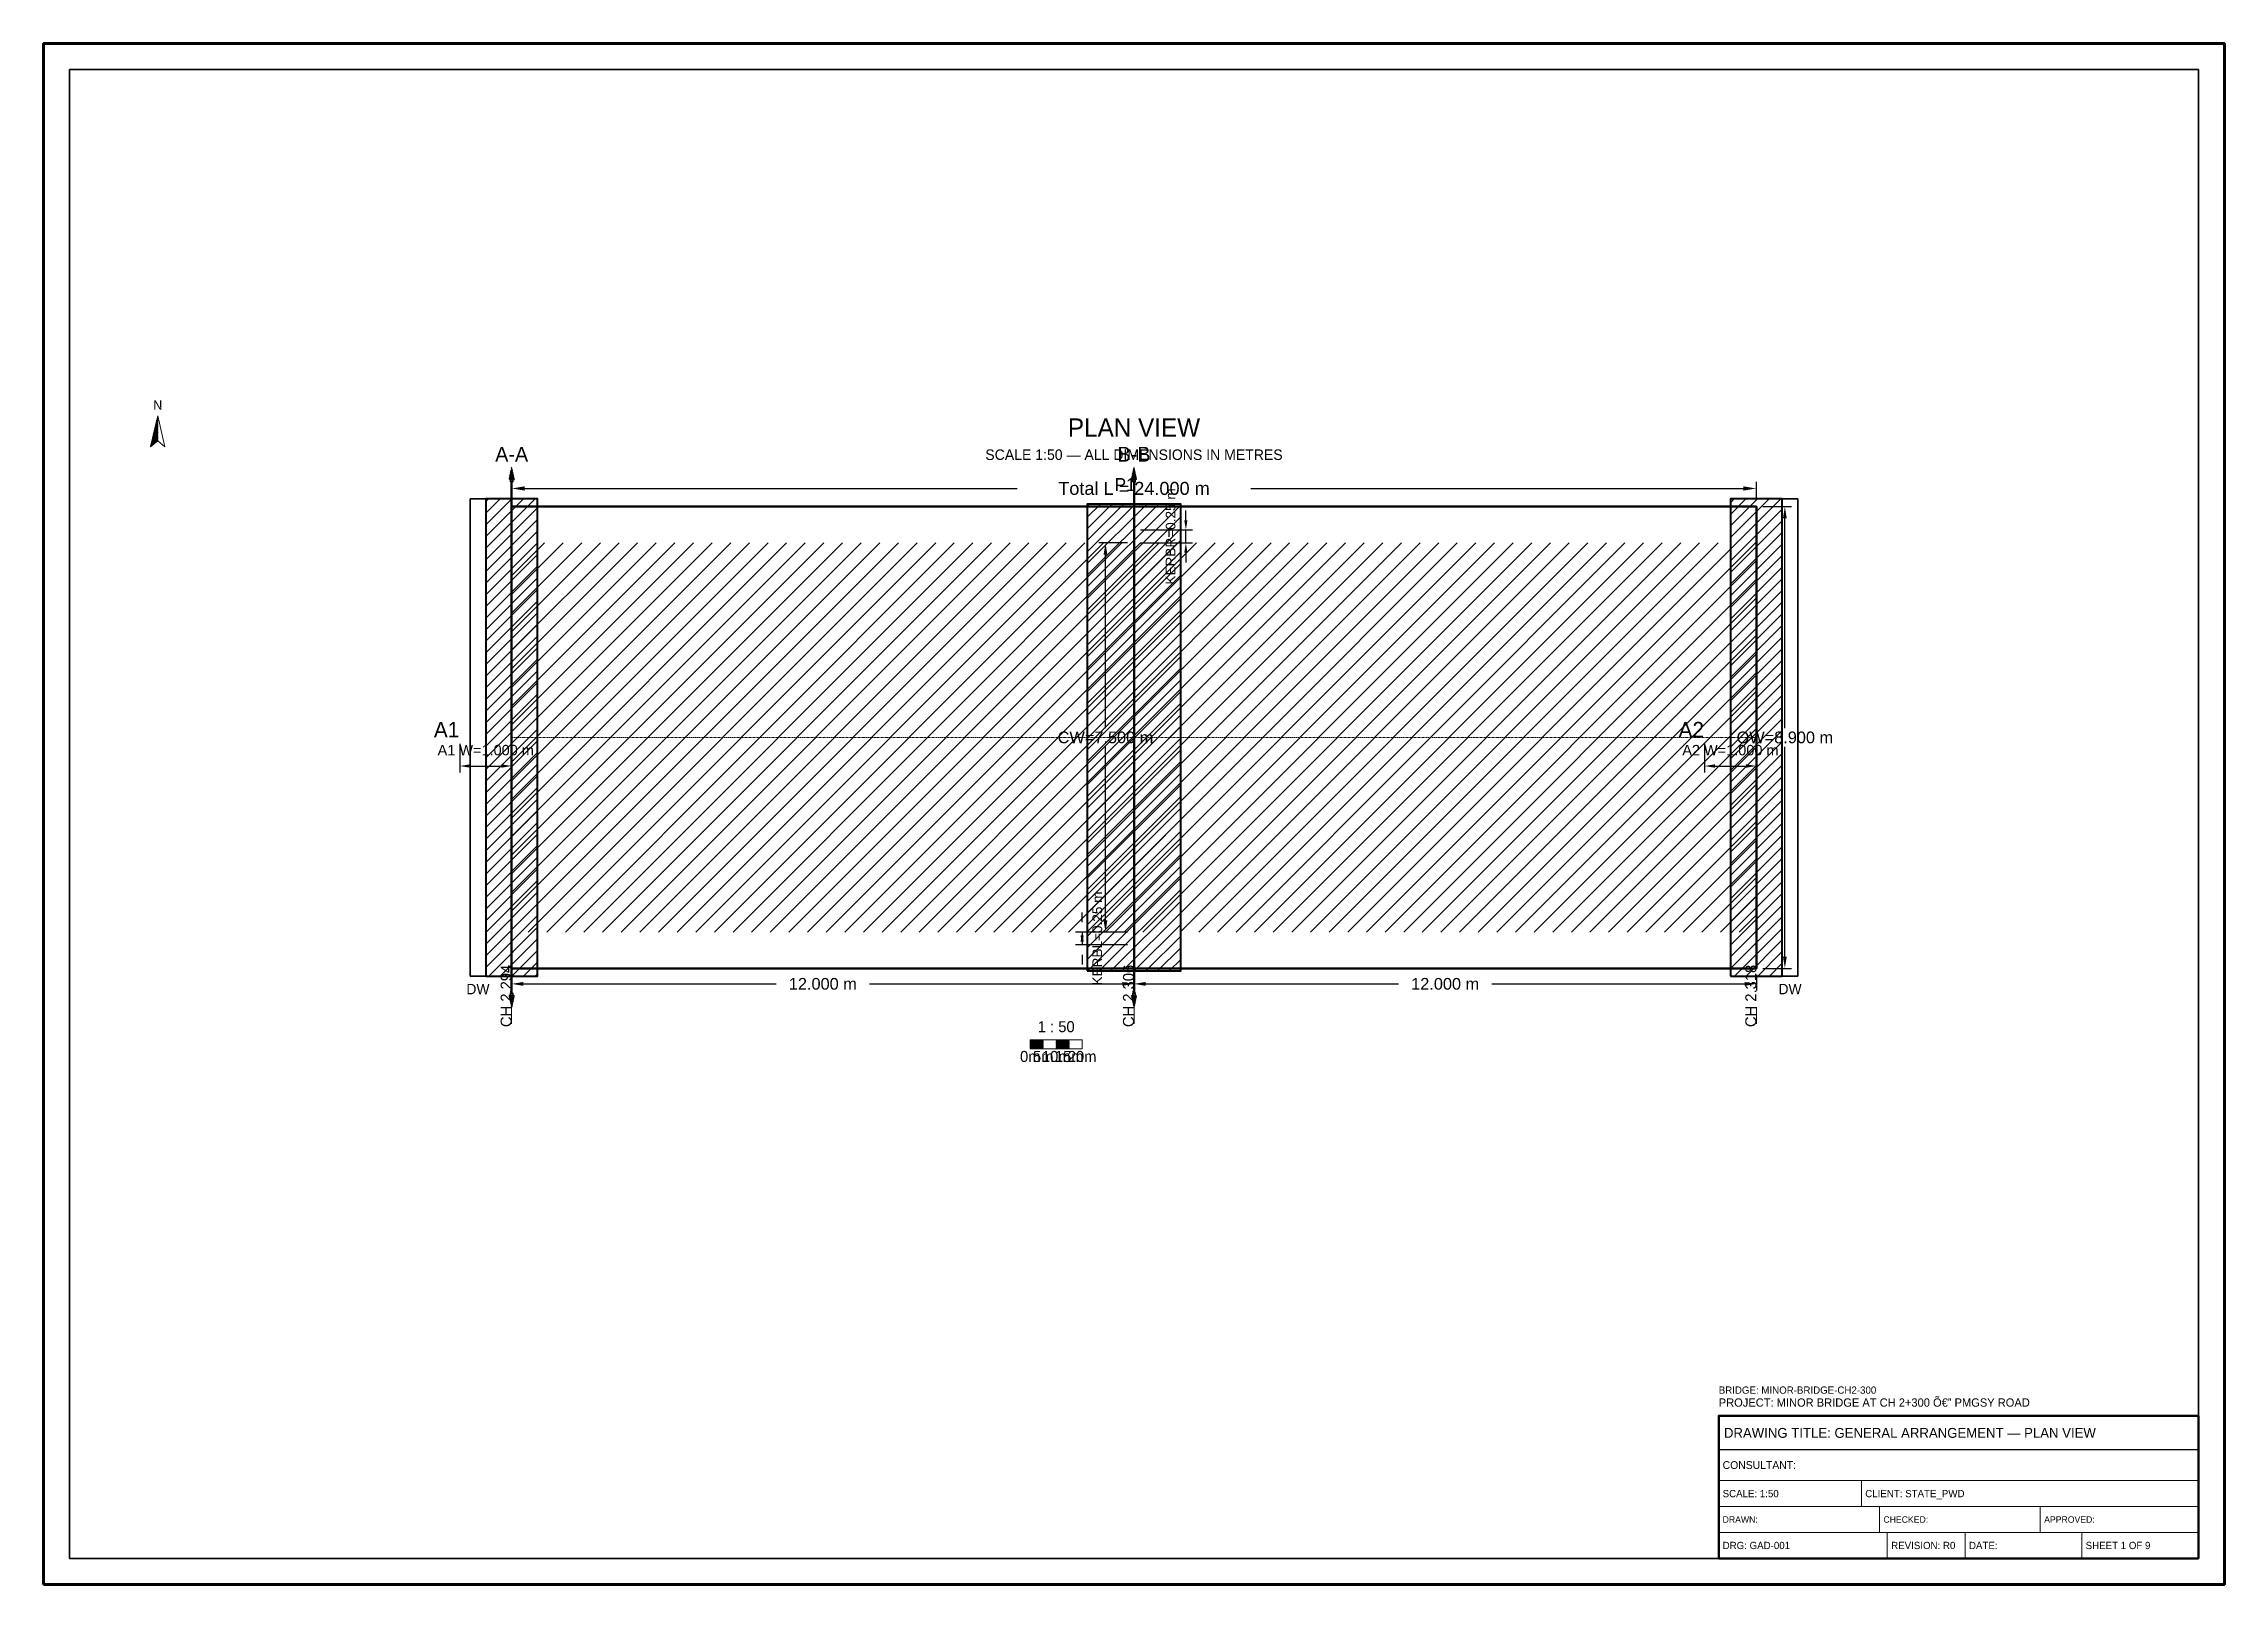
# Model space of a CAD drawing. Header units: metres. Extents: x 0 to 841, y 0 to 594.
import ezdxf
from ezdxf.enums import TextEntityAlignment as Align

# ---------------------------------------------------------------- set-up
doc = ezdxf.new("R2010")
doc.units = ezdxf.units.M
doc.linetypes.add('CENTER', pattern=[1.5, 0.75, -0.25, 0.25, -0.25])
doc.linetypes.add('DASHED', pattern=[0.5, 0.375, -0.125])
for name, color, linetype, lineweight in [('BORDER-INNER', 7, 'Continuous', 35), ('BORDER-OUTER', 7, 'Continuous', 70), ('CIVIL-CHAINAGE', 7, 'Continuous', 18), ('DIM-CHAINAGE', 3, 'Continuous', 18), ('DIM-LINEAR', 3, 'Continuous', 18), ('STRUC-CENTRE', 6, 'CENTER', 18), ('STRUC-HATCHING', 8, 'Continuous', 18), ('STRUC-OUTLINE', 1, 'Continuous', 50), ('STRUC-SECTION', 2, 'Continuous', 35), ('SUB-ABUT', 3, 'Continuous', 35), ('SUB-DIRT-WALL', 3, 'Continuous', 35), ('SUB-PIER', 2, 'Continuous', 35), ('SUPER-DECK', 2, 'Continuous', 50), ('SYM-NORTHARROW', 7, 'Continuous', 18), ('SYM-SCALE', 7, 'Continuous', 13), ('TEXT-GENERAL', 7, 'Continuous', 18), ('TEXT-HEADER', 7, 'Continuous', 25), ('TEXT-SPEC', 7, 'Continuous', 13), ('TEXT-TITLE', 7, 'Continuous', 25), ('TITLEBLK-BOX', 7, 'Continuous', 50), ('TITLEBLK-TEXT', 7, 'Continuous', 18)]:
    doc.layers.add(name, color=color, linetype=linetype, lineweight=lineweight)
doc.styles.add('BRIDGE_STD', font='Arial.ttf')
doc.dimstyles.new('pmb100', dxfattribs={"dimtxt": 2.5, "dimasz": 0.9375, "dimexe": 2.5, "dimexo": 2.5, "dimtad": 0, "dimtih": 1, "dimdec": 0, "dimtxsty": 'BRIDGE_STD', "dimcen": 2.5, "dimazin": 3, "dimtfac": 1, "dimtmove": 0, "dimatfit": 3})

msp = doc.modelspace()

# ---------------------------------------------------------------- hatches: boundary and pattern name
at = {"layer": 'STRUC-HATCHING'}
h = msp.add_hatch(dxfattribs=at)
h.set_pattern_fill('ANSI31', scale=1.6)
h.paths.add_polyline_path([(180.5, 251.5), (660.5, 251.5), (660.5, 401.5), (180.5, 401.5)])
at = {"layer": 'STRUC-SECTION'}
h = msp.add_hatch(dxfattribs=at)
h.set_pattern_fill('SOLID')
h.paths.add_polyline_path([(179.45, 425.95), (181.55, 425.95), (180.5, 430.75)])
h = msp.add_hatch(dxfattribs=at)
h.set_pattern_fill('SOLID')
h.paths.add_polyline_path([(419.45, 425.95), (421.55, 425.95), (420.5, 430.75)])
h = msp.add_hatch(dxfattribs=at)
h.set_pattern_fill('SOLID')
h.paths.add_polyline_path([(179.45, 227.05), (181.55, 227.05), (180.5, 222.25)])
h = msp.add_hatch(dxfattribs=at)
h.set_pattern_fill('SOLID')
h.paths.add_polyline_path([(419.45, 227.05), (421.55, 227.05), (420.5, 222.25)])
at = {"layer": 'SUB-ABUT'}
h = msp.add_hatch(dxfattribs=at)
h.set_pattern_fill('ANSI31')
h.paths.add_polyline_path([(170.5, 234.5), (190.5, 234.5), (190.5, 418.5), (170.5, 418.5)])
h = msp.add_hatch(dxfattribs=at)
h.set_pattern_fill('ANSI31')
h.paths.add_polyline_path([(650.5, 234.5), (670.5, 234.5), (670.5, 418.5), (650.5, 418.5)])
at = {"layer": 'SUB-PIER'}
h = msp.add_hatch(dxfattribs=at)
h.set_pattern_fill('ANSI31')
h.paths.add_polyline_path([(402.5, 236.5), (438.5, 236.5), (438.5, 416.5), (402.5, 416.5)])
at = {"layer": 'SYM-NORTHARROW'}
h = msp.add_hatch(dxfattribs=at)
h.set_pattern_fill('SOLID')
h.paths.add_polyline_path([(44, 450.5), (41.2, 438.5), (44, 440.9)])
at = {"layer": 'SYM-SCALE'}
h = msp.add_hatch(dxfattribs=at)
h.set_pattern_fill('SOLID')
h.paths.add_polyline_path([(380.5, 206.5), (385.5, 206.5), (385.5, 209.9), (380.5, 209.9)])
h = msp.add_hatch(dxfattribs=at)
h.set_pattern_fill('SOLID')
h.paths.add_polyline_path([(390.5, 206.5), (395.5, 206.5), (395.5, 209.9), (390.5, 209.9)])

# ---------------------------------------------------------------- linework, layer by layer
at = {"layer": 'BORDER-INNER'}
msp.add_lwpolyline([(10, 10), (831, 10), (831, 584), (10, 584), (10, 10)], dxfattribs=at)
at = {"layer": 'BORDER-OUTER'}
msp.add_lwpolyline([(0, 0), (841, 0), (841, 594), (0, 594), (0, 0)], dxfattribs=at)
at = {"layer": 'CIVIL-CHAINAGE'}
for p, q in [((180.5, 222.5), (180.5, 216.12)), ((420.5, 222.5), (420.5, 216.12)), ((660.5, 222.5), (660.5, 216.12))]:
    msp.add_line(p, q, dxfattribs=at)
at = {"layer": 'STRUC-CENTRE'}
msp.add_line((180.5, 326.5), (660.5, 326.5), dxfattribs=at)
at = {"layer": 'STRUC-OUTLINE', "lineweight": 50}
msp.add_lwpolyline([(180.5, 237.5), (180.5, 415.5), (660.5, 415.5), (660.5, 237.5), (180.5, 237.5)], dxfattribs=at)
at = {"layer": 'STRUC-SECTION', "color": 1, "linetype": 'DASHED', "lineweight": 50}
for p, q in [((180.5, 425.5), (180.5, 227.5)), ((420.5, 425.5), (420.5, 227.5))]:
    msp.add_line(p, q, dxfattribs=at)
at = {"layer": 'STRUC-SECTION', "color": 1}
for points in [[(180.05, 425.05), (180.95, 425.05), (180.95, 425.95), (180.05, 425.95), (180.05, 425.05)], [(420.05, 425.05), (420.95, 425.05), (420.95, 425.95), (420.05, 425.95), (420.05, 425.05)], [(180.05, 227.05), (180.95, 227.05), (180.95, 227.95), (180.05, 227.95), (180.05, 227.05)], [(420.05, 227.05), (420.95, 227.05), (420.95, 227.95), (420.05, 227.95), (420.05, 227.05)]]:
    msp.add_lwpolyline(points, dxfattribs=at)
at = {"layer": 'SUB-ABUT', "lineweight": 40}
for points in [[(170.5, 234.5), (190.5, 234.5), (190.5, 418.5), (170.5, 418.5), (170.5, 234.5)], [(650.5, 234.5), (670.5, 234.5), (670.5, 418.5), (650.5, 418.5), (650.5, 234.5)]]:
    msp.add_lwpolyline(points, dxfattribs=at)
at = {"layer": 'SUB-DIRT-WALL', "lineweight": 35}
for points in [[(164.5, 234.5), (170.5, 234.5), (170.5, 418.5), (164.5, 418.5), (164.5, 234.5)], [(670.5, 234.5), (676.5, 234.5), (676.5, 418.5), (670.5, 418.5), (670.5, 234.5)]]:
    msp.add_lwpolyline(points, dxfattribs=at)
at = {"layer": 'SUB-PIER', "lineweight": 40}
msp.add_lwpolyline([(402.5, 236.5), (438.5, 236.5), (438.5, 416.5), (402.5, 416.5), (402.5, 236.5)], dxfattribs=at)
at = {"layer": 'SUPER-DECK', "lineweight": 30}
msp.add_lwpolyline([(180.5, 237.5), (180.5, 415.5), (660.5, 415.5), (660.5, 237.5), (180.5, 237.5)], dxfattribs=at)
at = {"layer": 'SYM-NORTHARROW'}
msp.add_lwpolyline([(44, 450.5), (41.2, 438.5), (44, 440.9), (46.8, 438.5), (44, 450.5)], dxfattribs=at)
at = {"layer": 'SYM-SCALE'}
msp.add_lwpolyline([(380.5, 206.5), (400.5, 206.5), (400.5, 209.9), (380.5, 209.9), (380.5, 206.5)], dxfattribs=at)
at = {"layer": 'TITLEBLK-BOX', "lineweight": 50}
msp.add_lwpolyline([(646, 10), (831, 10), (831, 65), (646, 65), (646, 10)], dxfattribs=at)
at = {"layer": 'TITLEBLK-BOX', "lineweight": 30}
msp.add_lwpolyline([(646, 52), (831, 52), (831, 65), (646, 65), (646, 52)], dxfattribs=at)
at = {"layer": 'TITLEBLK-BOX', "lineweight": 18}
for points in [[(646, 40), (831, 40), (831, 52), (646, 52), (646, 40)], [(646, 30), (701, 30), (701, 40), (646, 40), (646, 30)], [(701, 30), (831, 30), (831, 40), (701, 40), (701, 30)], [(646, 20), (708, 20), (708, 30), (646, 30), (646, 20)], [(708, 20), (770, 20), (770, 30), (708, 30), (708, 20)], [(770, 20), (831, 20), (831, 30), (770, 30), (770, 20)], [(646, 10), (711, 10), (711, 20), (646, 20), (646, 10)], [(711, 10), (741, 10), (741, 20), (711, 20), (711, 10)], [(741, 10), (786, 10), (786, 20), (741, 20), (741, 10)], [(786, 10), (831, 10), (831, 20), (786, 20), (786, 10)]]:
    msp.add_lwpolyline(points, dxfattribs=at)

# ---------------------------------------------------------------- texts
at = {"layer": 'DIM-CHAINAGE'}
for s, p in [('CH 2.294', (180.5, 214.85)), ('CH 2.306', (420.5, 214.85)), ('CH 2.318', (660.5, 214.85))]:
    msp.add_text(s, height=4.25, rotation=90, dxfattribs=at).set_placement(p)
at = {"layer": 'SYM-NORTHARROW'}
msp.add_text('N', height=3.6, dxfattribs=at).set_placement((44, 452.9), align=Align.CENTER)
at = {"layer": 'TEXT-GENERAL'}
for s, height, p in [('P1', 5, (413, 421.5)), ('A1', 6, (150.5, 326.5)), ('A2', 6, (630.5, 326.5))]:
    msp.add_text(s, height=height, dxfattribs=at).set_placement(p)
for s, p in [('1 : 50', (390.5, 212.88)), ('0m', (380.5, 201.4)), ('5m', (385.5, 201.4)), ('10m', (390.5, 201.4)), ('15m', (395.5, 201.4)), ('20m', (400.5, 201.4))]:
    msp.add_text(s, height=4.25, dxfattribs=at).set_placement(p, align=Align.CENTER)
at = {"layer": 'TEXT-HEADER'}
msp.add_text('PLAN VIEW', height=7, dxfattribs=at).set_placement((420.5, 442.5), align=Align.CENTER)
at = {"layer": 'TEXT-HEADER', "color": 1}
for s, p in [('A-A', (180.5, 432.85)), ('B-B', (420.5, 432.85))]:
    msp.add_text(s, height=5.7, dxfattribs=at).set_placement(p, align=Align.CENTER)
at = {"layer": 'TEXT-SPEC', "color": 8}
msp.add_text('SCALE 1:50 — ALL DIMENSIONS IN METRES', height=4.05, dxfattribs=at).set_placement((420.5, 433.5), align=Align.CENTER)
at = {"layer": 'TEXT-SPEC'}
for p in [(167.5, 227.5), (673.5, 227.5)]:
    msp.add_text('DW', height=4, dxfattribs=at).set_placement(p, align=Align.CENTER)
at = {"layer": 'TEXT-TITLE'}
for s, height, p in [('PROJECT: MINOR BRIDGE AT CH 2+300 â€” PMGSY ROAD', 3.2, (646, 68.5)), ('DRAWING TITLE: GENERAL ARRANGEMENT — PLAN VIEW', 3.8, (648, 56.5))]:
    msp.add_text(s, height=height, dxfattribs=at).set_placement(p)
at = {"layer": 'TITLEBLK-TEXT'}
for s, height, p in [('BRIDGE: MINOR-BRIDGE-CH2-300', 2.8, (646, 73.5)), ('CONSULTANT: ', 3, (647.5, 44.5)), ('SCALE: 1:50', 2.8, (647.5, 33.6)), ('CLIENT: STATE_PWD', 2.8, (702.5, 33.6)), ('DRAWN: ', 2.5, (647.5, 23.75)), ('CHECKED: ', 2.5, (709.5, 23.75)), ('APPROVED: ', 2.5, (771.5, 23.75)), ('DRG: GAD-001', 2.8, (647.5, 13.6)), ('REVISION: R0', 2.8, (712.5, 13.6)), ('DATE: ', 2.8, (742.5, 13.6)), ('SHEET 1 OF 9', 2.8, (787.5, 13.6))]:
    msp.add_text(s, height=height, dxfattribs=at).set_placement(p)

# ---------------------------------------------------------------- dimensions: what is measured, and where the dimension line sits
at = {"layer": 'DIM-LINEAR'}
for base, p1, p2, text, override in [((180.5, 422.5), (180.5, 415.5), (660.5, 415.5), 'Total L = 24.000 m', {"dimtxt": 5, "dimasz": 5, "dimgap": 2, "dimclrt": 3}), ((160.5, 315.5), (160.5, 326.5), (180.5, 326.5), 'A1 W=1.000 m', {"dimtxt": 4, "dimasz": 4, "dimgap": 1.6, "dimclrt": 3}), ((640.5, 315.5), (640.5, 326.5), (660.5, 326.5), 'A2 W=1.000 m', {"dimtxt": 4, "dimasz": 4, "dimgap": 1.6, "dimclrt": 3}), ((180.5, 231.5), (180.5, 237.5), (420.5, 237.5), '12.000 m', {"dimtxt": 4.5, "dimasz": 4.5, "dimgap": 1.8, "dimclrt": 3}), ((420.5, 231.5), (420.5, 237.5), (660.5, 237.5), '12.000 m', {"dimtxt": 4.5, "dimasz": 4.5, "dimgap": 1.8, "dimclrt": 3})]:
    msp.add_linear_dim(base=base, p1=p1, p2=p2, text=text, dimstyle='pmb100', override=override, dxfattribs=at).render()
for base, p1, p2, text, override in [((440.5, 401.5), (420.5, 401.5), (420.5, 406.5), 'KERBR=0.25 m', {"dimtxt": 3.75, "dimasz": 3.75, "dimgap": 1.5, "dimclrt": 3}), ((671.5, 237.5), (660.5, 237.5), (660.5, 415.5), 'OW=8.900 m', {"dimtxt": 4.5, "dimasz": 4.5, "dimgap": 1.8, "dimclrt": 3}), ((409.5, 251.5), (420.5, 251.5), (420.5, 401.5), 'CW=7.500 m', {"dimtxt": 4.5, "dimasz": 4.5, "dimgap": 1.8, "dimclrt": 3}), ((400.5, 251.5), (420.5, 251.5), (420.5, 246.5), 'KERBL=0.25 m', {"dimtxt": 3.75, "dimasz": 3.75, "dimgap": 1.5, "dimclrt": 3})]:
    msp.add_linear_dim(base=base, p1=p1, p2=p2, angle=90, text=text, dimstyle='pmb100', override=override, dxfattribs=at).render()

doc.saveas('drawing.dxf')
